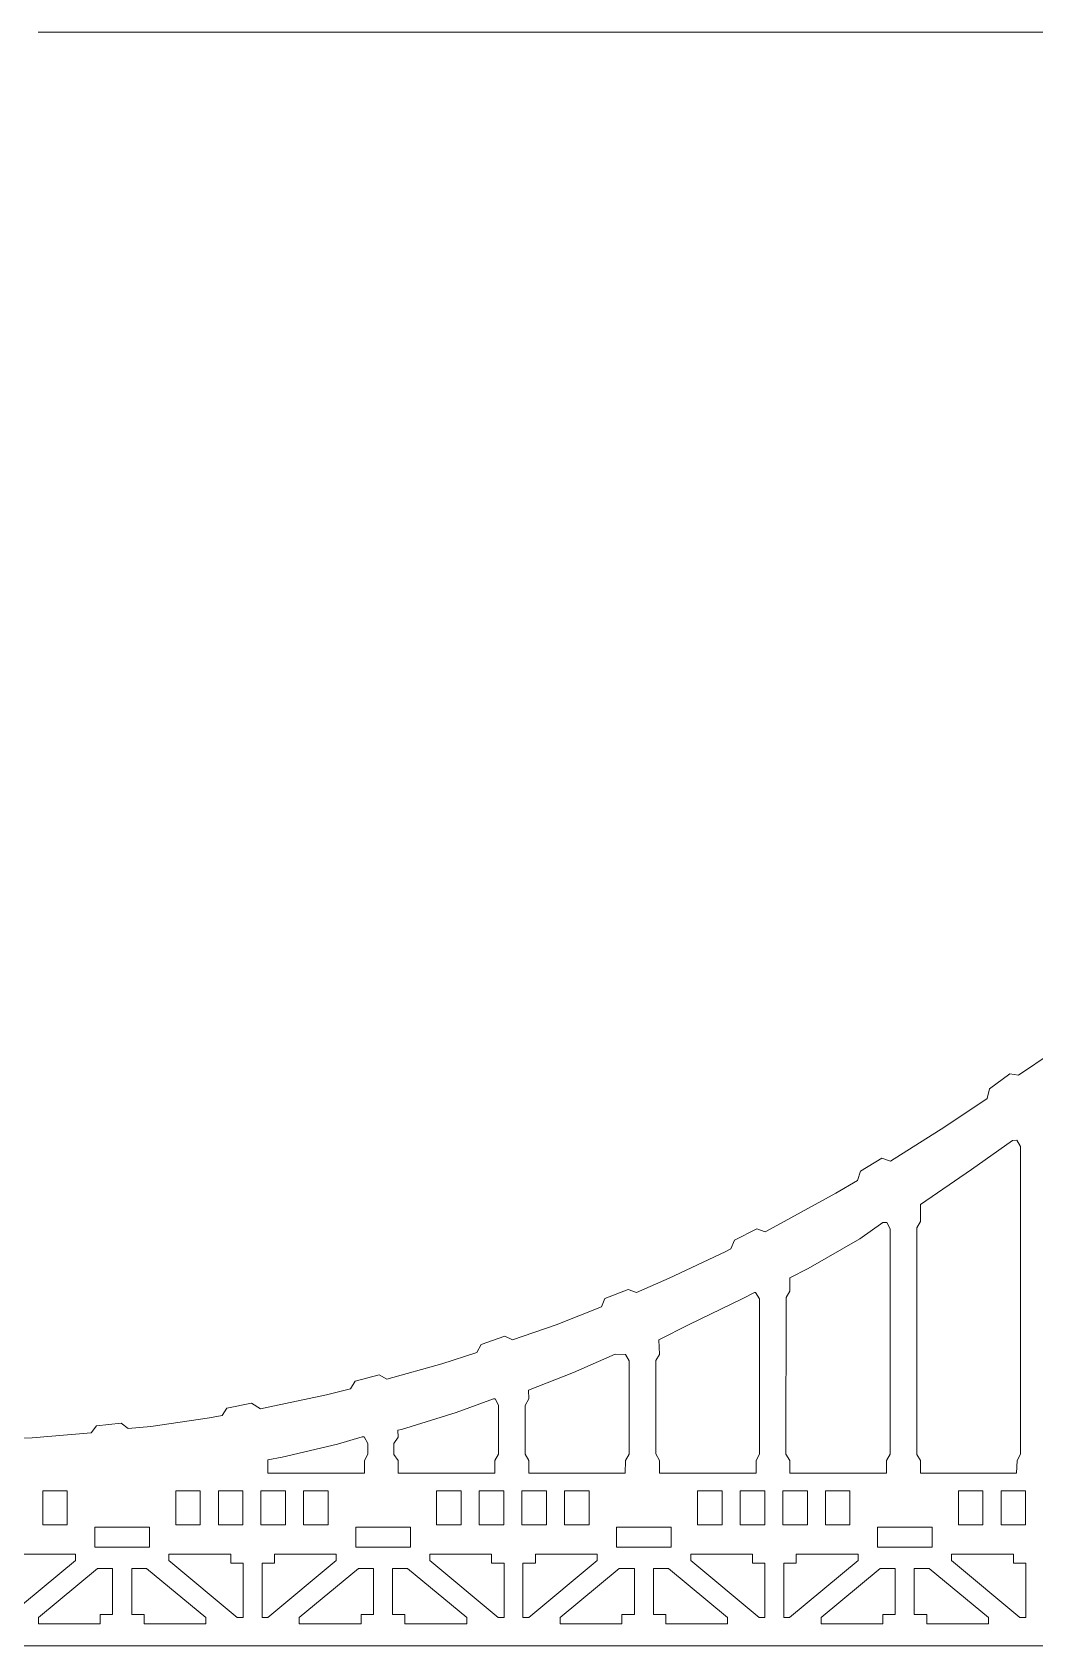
# Model space of a CAD drawing. Header units: millimetres. Extents: x -847 to 848, y -600 to 600.
# Drawn here: x 16.1 to 213.9, y 274.4 to 592.9 of the extents above; entities that cross this region are included whole.
import ezdxf

# ---------------------------------------------------------------- set-up
doc = ezdxf.new("R2010")
doc.units = ezdxf.units.MM
doc.header["$MEASUREMENT"] = 0

msp = doc.modelspace()

# ---------------------------------------------------------------- linework, layer by layer
at = {"color": 114, "lineweight": 5}
msp.add_open_spline([(17.2759, 592.9261), (17.2759, 592.9261), (342.5305, 592.9261), (342.5305, 592.9261)], degree=3, dxfattribs=at)
at = {"color": 250, "lineweight": 5}
for points, knots in [([(349.8754, 501.9332), (349.8754, 501.9332), (349.8891, 512.2777), (349.8891, 512.2777), (349.8891, 512.2777), (349.8891, 512.2777), (347.4364, 515.1651), (347.4364, 515.1651), (347.4364, 515.1651), (347.4364, 515.1651), (347.4364, 518.2518), (347.4364, 518.2518), (347.4364, 518.2518), (347.4364, 518.2518), (346.2095, 518.2518), (346.2095, 518.2518), (346.2095, 518.2518), (346.2095, 518.2518), (344.9632, 519.9693), (344.9632, 519.9693), (344.9632, 519.9693), (344.9632, 519.9693), (344.9769, 520.9331), (344.9769, 520.9331), (344.9769, 520.9331), (348.4003, 522.8288), (346.9758, 527.9686), (342.5305, 527.9686), (342.5305, 527.9686), (338.0842, 527.9686), (336.6597, 522.8288), (340.0831, 520.9331), (340.0831, 520.9331), (340.0831, 520.9331), (340.052, 519.9229), (340.052, 519.9229), (340.052, 519.9229), (340.052, 519.9229), (338.851, 518.2518), (338.851, 518.2518), (338.851, 518.2518), (338.851, 518.2518), (337.6247, 518.2518), (337.6247, 518.2518), (337.6247, 518.2518), (337.6247, 518.2518), (337.6247, 515.1651), (337.6247, 515.1651), (337.6247, 515.1651), (337.6247, 515.1651), (335.171, 512.2777), (335.171, 512.2777), (335.171, 512.2777), (335.171, 512.2777), (335.1393, 511.2795), (335.1393, 511.2795), (335.1393, 511.2795), (335.1393, 511.2795), (327.1026, 500.4091), (327.1026, 500.4091), (327.1026, 500.4091), (327.1026, 500.4091), (317.6471, 488.5463), (317.6471, 488.5463), (317.6471, 488.5463), (317.6471, 488.5463), (311.4896, 481.1451), (311.4896, 481.1451), (311.4896, 481.1451), (311.4896, 481.1451), (309.7611, 481.0007), (309.7611, 481.0007), (309.7611, 481.0007), (309.7611, 481.0007), (306.5859, 477.1831), (306.5859, 477.1831), (306.5859, 477.1831), (306.5859, 477.1831), (306.7276, 475.4197), (306.7276, 475.4197), (306.7276, 475.4197), (306.7276, 475.4197), (298.4047, 466.0012), (298.4047, 466.0012), (298.4047, 466.0012), (298.4047, 466.0012), (288.6215, 455.3194), (288.6215, 455.3194), (288.6215, 455.3194), (288.6215, 455.3194), (286.4212, 453.0301), (286.4212, 453.0301), (286.4212, 453.0301), (286.4212, 453.0301), (284.5672, 452.9452), (284.5672, 452.9452), (284.5672, 452.9452), (284.5672, 452.9452), (281.177, 449.3268), (281.177, 449.3268), (281.177, 449.3268), (281.177, 449.3268), (281.137, 447.5303), (281.137, 447.5303), (281.137, 447.5303), (281.137, 447.5303), (278.7333, 445.0307), (278.7333, 445.0307), (278.7333, 445.0307), (278.7333, 445.0307), (268.744, 435.1357), (268.744, 435.1357), (268.744, 435.1357), (268.744, 435.1357), (261.4561, 428.2937), (261.4561, 428.2937), (261.4561, 428.2937), (261.4561, 428.2937), (259.7239, 428.3769), (259.7239, 428.3769), (259.7239, 428.3769), (259.7239, 428.3769), (256.0928, 425.0099), (256.0928, 425.0099), (256.0928, 425.0099), (256.0928, 425.0099), (256.0111, 423.2418), (256.0111, 423.2418), (256.0111, 423.2418), (256.0111, 423.2418), (248.4687, 416.5231), (248.4687, 416.5231), (248.4687, 416.5231), (248.4687, 416.5231), (238.1869, 407.8065), (238.1869, 407.8065), (238.1869, 407.8065), (238.1869, 407.8065), (235.8576, 405.9093), (235.8576, 405.9093), (235.8576, 405.9093), (235.8576, 405.9093), (234.1374, 406.128), (234.1374, 406.128), (234.1374, 406.128), (234.1374, 406.128), (230.2645, 403.0556), (230.2645, 403.0556), (230.2645, 403.0556), (230.2645, 403.0556), (230.0495, 401.2986), (230.0495, 401.2986), (230.0495, 401.2986), (230.0495, 401.2986), (227.8129, 399.4825), (227.8129, 399.4825), (227.8129, 399.4825), (227.8129, 399.4825), (217.3488, 391.549), (217.3488, 391.549), (217.3488, 391.549), (217.3488, 391.549), (210.6648, 387.0332), (210.6648, 387.0332), (210.6648, 387.0332), (210.6648, 387.0332), (208.9526, 387.3178), (208.9526, 387.3178), (208.9526, 387.3178), (208.9526, 387.3178), (204.9711, 384.3924), (204.9711, 384.3924), (204.9711, 384.3924), (204.9711, 384.3924), (204.4878, 382.4577), (204.4878, 382.4577), (204.4878, 382.4577), (204.4878, 382.4577), (196.1601, 376.8605), (196.1601, 376.8605), (196.1601, 376.8605), (196.1601, 376.8605), (185.4383, 370.1017), (185.4383, 370.1017), (185.4383, 370.1017), (185.4383, 370.1017), (183.7551, 370.674), (183.7551, 370.674), (183.7551, 370.674), (183.7551, 370.674), (179.5285, 368.1312), (179.5285, 368.1312), (179.5285, 368.1312), (179.5285, 368.1312), (178.923, 366.2609), (178.923, 366.2609), (178.923, 366.2609), (178.923, 366.2609), (174.6363, 363.7344), (174.6363, 363.7344), (174.6363, 363.7344), (174.6363, 363.7344), (163.7559, 357.7577), (163.7559, 357.7577), (163.7559, 357.7577), (163.7559, 357.7577), (160.6908, 356.1303), (160.6908, 356.1303), (160.6908, 356.1303), (160.6908, 356.1303), (159.0508, 356.7048), (159.0508, 356.7048), (159.0508, 356.7048), (159.0508, 356.7048), (154.6435, 354.5045), (154.6435, 354.5045), (154.6435, 354.5045), (154.6435, 354.5045), (153.9415, 352.7538), (153.9415, 352.7538), (153.9415, 352.7538), (153.9415, 352.7538), (152.7979, 352.1715), (152.7979, 352.1715), (152.7979, 352.1715), (152.7979, 352.1715), (141.7657, 346.9753), (141.7657, 346.9753), (141.7657, 346.9753), (141.7657, 346.9753), (135.3131, 344.1816), (135.3131, 344.1816), (135.3131, 344.1816), (135.3131, 344.1816), (133.6762, 344.7772), (133.6762, 344.7772), (133.6762, 344.7772), (133.6762, 344.7772), (129.0992, 342.9738), (129.0992, 342.9738), (129.0992, 342.9738), (129.0992, 342.9738), (128.3967, 341.3548), (128.3967, 341.3548), (128.3967, 341.3548), (128.3967, 341.3548), (119.4857, 337.7512), (119.4857, 337.7512), (119.4857, 337.7512), (119.4857, 337.7512), (110.8755, 334.8063), (110.8755, 334.8063), (110.8755, 334.8063), (110.8755, 334.8063), (109.3093, 335.5652), (109.3093, 335.5652), (109.3093, 335.5652), (109.3093, 335.5652), (104.6869, 333.8867), (104.6869, 333.8867), (104.6869, 333.8867), (104.6869, 333.8867), (103.819, 332.2988), (103.819, 332.2988), (103.819, 332.2988), (103.819, 332.2988), (96.9311, 330.0833), (96.9311, 330.0833), (96.9311, 330.0833), (96.9311, 330.0833), (86.0559, 327.0304), (86.0559, 327.0304), (86.0559, 327.0304), (86.0559, 327.0304), (84.5608, 327.9263), (84.5608, 327.9263), (84.5608, 327.9263), (84.5608, 327.9263), (79.8119, 326.6662), (79.8119, 326.6662), (79.8119, 326.6662), (79.8119, 326.6662), (78.8644, 325.1574), (78.8644, 325.1574), (78.8644, 325.1574), (78.8644, 325.1574), (74.1193, 323.9701), (74.1193, 323.9701), (74.1193, 323.9701), (74.1193, 323.9701), (62.6212, 321.4963), (62.6212, 321.4963), (62.6212, 321.4963), (62.6212, 321.4963), (61.116, 321.2239), (61.116, 321.2239), (61.116, 321.2239), (61.116, 321.2239), (59.3232, 322.2995), (59.3232, 322.2995), (59.3232, 322.2995), (59.3232, 322.2995), (54.5064, 321.3446), (54.5064, 321.3446), (54.5064, 321.3446), (54.5064, 321.3446), (53.5367, 319.8779), (53.5367, 319.8779), (53.5367, 319.8779), (53.5367, 319.8779), (51.0651, 319.4094), (51.0651, 319.4094), (51.0651, 319.4094), (51.0651, 319.4094), (39.451, 317.7119), (39.451, 317.7119), (39.451, 317.7119), (39.451, 317.7119), (35, 317.2914), (35, 317.2914), (35, 317.2914), (35, 317.2914), (33.6435, 318.3955), (33.6435, 318.3955), (33.6435, 318.3955), (33.6435, 318.3955), (28.7687, 317.8332), (28.7687, 317.8332), (28.7687, 317.8332), (28.7687, 317.8332), (27.6868, 316.4492), (27.6868, 316.4492), (27.6868, 316.4492), (27.6868, 316.4492), (16.0606, 315.4806), (16.0606, 315.4806), (16.0606, 315.4806), (16.0606, 315.4806), (11.0515, 315.3178), (11.0515, 315.3178), (11.0515, 315.3178), (11.0515, 315.3178), (9.7719, 316.5125), (9.7719, 316.5125), (9.7719, 316.5125), (9.7719, 316.5125), (4.8713, 316.2885), (4.8713, 316.2885), (4.8713, 316.2885), (4.8713, 316.2885), (3.7008, 314.9821), (3.7008, 314.9821), (3.7008, 314.9821), (3.7008, 314.9821), (-7.5838, 314.7997), (-7.5838, 314.7997), (-7.5838, 314.7997), (-7.5838, 314.7997), (-14.3858, 314.8097), (-14.3858, 314.8097), (-14.3858, 314.8097), (-14.3858, 314.8097), (-15.6122, 316.0614), (-15.6122, 316.0614), (-15.6122, 316.0614), (-15.6122, 316.0614), (-18.0633, 316.0677), (-18.0633, 316.0677), (-18.0633, 316.0677), (-18.0633, 316.0677), (-18.0722, 297.5246), (-18.0722, 297.5246), (-18.0722, 297.5246), (-18.0722, 297.5246), (-7.3451, 297.4103), (-7.3451, 297.4103), (-7.3451, 297.4103), (-7.3451, 297.4103), (-7.3451, 293.7761), (-7.3451, 293.7761), (-7.3451, 293.7761), (-7.3451, 293.7761), (-18.0722, 293.6617), (-18.0722, 293.6617), (-18.0722, 293.6617), (-18.0722, 293.6617), (-18.0569, 274.4314), (-18.0569, 274.4314), (-18.0569, 274.4314), (-18.0569, 274.4314), (340.5759, 274.4314), (340.5759, 274.4314), (340.5759, 274.4314), (340.5759, 274.4314), (340.734, 282.8719), (340.734, 282.8719), (340.734, 282.8719), (340.734, 282.8719), (344.3735, 282.8719), (344.3735, 282.8719), (344.3735, 282.8719), (344.3735, 282.8719), (344.4204, 274.4314), (344.4204, 274.4314), (344.4204, 274.4314), (344.4204, 274.4314), (349.8806, 274.4314), (349.8806, 274.4314), (349.8806, 274.4314), (349.8806, 274.4314), (349.9107, 308.4778), (349.9107, 308.4778), (349.9107, 308.4778), (349.9107, 308.4778), (319.9817, 308.4778), (319.9817, 308.4778), (319.9817, 308.4778), (319.9817, 308.4778), (320.0028, 310.9806), (320.0028, 310.9806), (320.0028, 310.9806), (320.0028, 310.9806), (319.3003, 312.2322), (319.3003, 312.2322), (319.3003, 312.2322), (319.3003, 312.2322), (319.412, 467.0789), (319.412, 467.0789), (319.412, 467.0789), (319.412, 467.0789), (320.1156, 468.3305), (320.1156, 468.3305), (320.1156, 468.3305), (320.1156, 468.3305), (320.0819, 474.9238), (320.0819, 474.9238), (320.0819, 474.9238), (320.0819, 474.9238), (325.1901, 482.1406), (325.1901, 482.1406), (325.1901, 482.1406), (325.1901, 482.1406), (334.7815, 494.1762), (334.7815, 494.1762), (334.7815, 494.1762), (334.7815, 494.1762), (338.9211, 499.6075), (338.9211, 499.6075), (338.9211, 499.6075), (338.9211, 499.6075), (340.734, 499.6217), (340.734, 499.6217), (340.734, 499.6217), (340.734, 499.6217), (340.734, 506.9181), (340.734, 506.9181), (340.734, 506.9181), (340.734, 506.9181), (344.3271, 506.9181), (344.3271, 506.9181), (344.3271, 506.9181), (344.3271, 506.9181), (344.5511, 499.6217), (344.5511, 499.6217), (344.5511, 499.6217), (344.5511, 499.6217), (347.0448, 499.6186), (347.0448, 499.6186), (347.0448, 499.6186), (347.0448, 499.6186), (349.8754, 501.9332), (349.8754, 501.9332)], [0, 0, 0, 0, 0.00847458, 0.00847458, 0.00847458, 0.00847458, 0.01694915, 0.01694915, 0.01694915, 0.01694915, 0.02542373, 0.02542373, 0.02542373, 0.02542373, 0.03389831, 0.03389831, 0.03389831, 0.03389831, 0.04237288, 0.04237288, 0.04237288, 0.04237288, 0.05084746, 0.05084746, 0.05084746, 0.05084746, 0.05932203, 0.05932203, 0.05932203, 0.05932203, 0.06779661, 0.06779661, 0.06779661, 0.06779661, 0.07627119, 0.07627119, 0.07627119, 0.07627119, 0.08474576, 0.08474576, 0.08474576, 0.08474576, 0.09322034, 0.09322034, 0.09322034, 0.09322034, 0.10169492, 0.10169492, 0.10169492, 0.10169492, 0.11016949, 0.11016949, 0.11016949, 0.11016949, 0.11864407, 0.11864407, 0.11864407, 0.11864407, 0.12711864, 0.12711864, 0.12711864, 0.12711864, 0.13559322, 0.13559322, 0.13559322, 0.13559322, 0.1440678, 0.1440678, 0.1440678, 0.1440678, 0.15254237, 0.15254237, 0.15254237, 0.15254237, 0.16101695, 0.16101695, 0.16101695, 0.16101695, 0.16949153, 0.16949153, 0.16949153, 0.16949153, 0.1779661, 0.1779661, 0.1779661, 0.1779661, 0.18644068, 0.18644068, 0.18644068, 0.18644068, 0.19491525, 0.19491525, 0.19491525, 0.19491525, 0.20338983, 0.20338983, 0.20338983, 0.20338983, 0.21186441, 0.21186441, 0.21186441, 0.21186441, 0.22033898, 0.22033898, 0.22033898, 0.22033898, 0.22881356, 0.22881356, 0.22881356, 0.22881356, 0.23728814, 0.23728814, 0.23728814, 0.23728814, 0.24576271, 0.24576271, 0.24576271, 0.24576271, 0.25423729, 0.25423729, 0.25423729, 0.25423729, 0.26271186, 0.26271186, 0.26271186, 0.26271186, 0.27118644, 0.27118644, 0.27118644, 0.27118644, 0.27966102, 0.27966102, 0.27966102, 0.27966102, 0.28813559, 0.28813559, 0.28813559, 0.28813559, 0.29661017, 0.29661017, 0.29661017, 0.29661017, 0.30508475, 0.30508475, 0.30508475, 0.30508475, 0.31355932, 0.31355932, 0.31355932, 0.31355932, 0.3220339, 0.3220339, 0.3220339, 0.3220339, 0.33050847, 0.33050847, 0.33050847, 0.33050847, 0.33898305, 0.33898305, 0.33898305, 0.33898305, 0.34745763, 0.34745763, 0.34745763, 0.34745763, 0.3559322, 0.3559322, 0.3559322, 0.3559322, 0.36440678, 0.36440678, 0.36440678, 0.36440678, 0.37288136, 0.37288136, 0.37288136, 0.37288136, 0.38135593, 0.38135593, 0.38135593, 0.38135593, 0.38983051, 0.38983051, 0.38983051, 0.38983051, 0.39830508, 0.39830508, 0.39830508, 0.39830508, 0.40677966, 0.40677966, 0.40677966, 0.40677966, 0.41525424, 0.41525424, 0.41525424, 0.41525424, 0.42372881, 0.42372881, 0.42372881, 0.42372881, 0.43220339, 0.43220339, 0.43220339, 0.43220339, 0.44067797, 0.44067797, 0.44067797, 0.44067797, 0.44915254, 0.44915254, 0.44915254, 0.44915254, 0.45762712, 0.45762712, 0.45762712, 0.45762712, 0.46610169, 0.46610169, 0.46610169, 0.46610169, 0.47457627, 0.47457627, 0.47457627, 0.47457627, 0.48305085, 0.48305085, 0.48305085, 0.48305085, 0.49152542, 0.49152542, 0.49152542, 0.49152542, 0.5, 0.5, 0.5, 0.5, 0.50847458, 0.50847458, 0.50847458, 0.50847458, 0.51694915, 0.51694915, 0.51694915, 0.51694915, 0.52542373, 0.52542373, 0.52542373, 0.52542373, 0.53389831, 0.53389831, 0.53389831, 0.53389831, 0.54237288, 0.54237288, 0.54237288, 0.54237288, 0.55084746, 0.55084746, 0.55084746, 0.55084746, 0.55932203, 0.55932203, 0.55932203, 0.55932203, 0.56779661, 0.56779661, 0.56779661, 0.56779661, 0.57627119, 0.57627119, 0.57627119, 0.57627119, 0.58474576, 0.58474576, 0.58474576, 0.58474576, 0.59322034, 0.59322034, 0.59322034, 0.59322034, 0.60169492, 0.60169492, 0.60169492, 0.60169492, 0.61016949, 0.61016949, 0.61016949, 0.61016949, 0.61864407, 0.61864407, 0.61864407, 0.61864407, 0.62711864, 0.62711864, 0.62711864, 0.62711864, 0.63559322, 0.63559322, 0.63559322, 0.63559322, 0.6440678, 0.6440678, 0.6440678, 0.6440678, 0.65254237, 0.65254237, 0.65254237, 0.65254237, 0.66101695, 0.66101695, 0.66101695, 0.66101695, 0.66949153, 0.66949153, 0.66949153, 0.66949153, 0.6779661, 0.6779661, 0.6779661, 0.6779661, 0.68644068, 0.68644068, 0.68644068, 0.68644068, 0.69491525, 0.69491525, 0.69491525, 0.69491525, 0.70338983, 0.70338983, 0.70338983, 0.70338983, 0.71186441, 0.71186441, 0.71186441, 0.71186441, 0.72033898, 0.72033898, 0.72033898, 0.72033898, 0.72881356, 0.72881356, 0.72881356, 0.72881356, 0.73728814, 0.73728814, 0.73728814, 0.73728814, 0.74576271, 0.74576271, 0.74576271, 0.74576271, 0.75423729, 0.75423729, 0.75423729, 0.75423729, 0.76271186, 0.76271186, 0.76271186, 0.76271186, 0.77118644, 0.77118644, 0.77118644, 0.77118644, 0.77966102, 0.77966102, 0.77966102, 0.77966102, 0.78813559, 0.78813559, 0.78813559, 0.78813559, 0.79661017, 0.79661017, 0.79661017, 0.79661017, 0.80508475, 0.80508475, 0.80508475, 0.80508475, 0.81355932, 0.81355932, 0.81355932, 0.81355932, 0.8220339, 0.8220339, 0.8220339, 0.8220339, 0.83050847, 0.83050847, 0.83050847, 0.83050847, 0.83898305, 0.83898305, 0.83898305, 0.83898305, 0.84745763, 0.84745763, 0.84745763, 0.84745763, 0.8559322, 0.8559322, 0.8559322, 0.8559322, 0.86440678, 0.86440678, 0.86440678, 0.86440678, 0.87288136, 0.87288136, 0.87288136, 0.87288136, 0.88135593, 0.88135593, 0.88135593, 0.88135593, 0.88983051, 0.88983051, 0.88983051, 0.88983051, 0.89830508, 0.89830508, 0.89830508, 0.89830508, 0.90677966, 0.90677966, 0.90677966, 0.90677966, 0.91525424, 0.91525424, 0.91525424, 0.91525424, 0.92372881, 0.92372881, 0.92372881, 0.92372881, 0.93220339, 0.93220339, 0.93220339, 0.93220339, 0.94067797, 0.94067797, 0.94067797, 0.94067797, 0.94915254, 0.94915254, 0.94915254, 0.94915254, 0.95762712, 0.95762712, 0.95762712, 0.95762712, 0.96610169, 0.96610169, 0.96610169, 0.96610169, 0.97457627, 0.97457627, 0.97457627, 0.97457627, 0.98305085, 0.98305085, 0.98305085, 0.98305085, 0.99152542, 0.99152542, 0.99152542, 0.99152542, 1, 1, 1, 1]), ([(191.336, 358.1851), (191.336, 358.1851), (191.3597, 361.5042), (191.3597, 361.5042), (191.3597, 361.5042), (191.3597, 361.5042), (201.437, 368.4168), (201.437, 368.4168), (201.437, 368.4168), (201.437, 368.4168), (209.4854, 374.1959), (209.4854, 374.1959), (209.4854, 374.1959), (209.4854, 374.1959), (210.3533, 374.2086), (210.3533, 374.2086), (210.3533, 374.2086), (210.3533, 374.2086), (211.1133, 372.9759), (211.1133, 372.9759), (211.1133, 372.9759), (211.1133, 372.9759), (211.1133, 312.2322), (211.1133, 312.2322), (211.1133, 312.2322), (211.1133, 312.2322), (210.4097, 310.9806), (210.4097, 310.9806), (210.4097, 310.9806), (210.4097, 310.9806), (210.3222, 308.4778), (210.3222, 308.4778), (210.3222, 308.4778), (210.3222, 308.4778), (191.336, 308.4778), (191.336, 308.4778), (191.336, 308.4778), (191.336, 308.4778), (191.336, 310.9806), (191.336, 310.9806), (191.336, 310.9806), (191.336, 310.9806), (190.6345, 312.1853), (190.6345, 312.1853), (190.6345, 312.1853), (190.6345, 312.1853), (190.6598, 356.9219), (190.6598, 356.9219), (190.6598, 356.9219), (190.6598, 356.9219), (191.336, 358.1851), (191.336, 358.1851)], [0, 0, 0, 0, 0.07692308, 0.07692308, 0.07692308, 0.07692308, 0.15384615, 0.15384615, 0.15384615, 0.15384615, 0.23076923, 0.23076923, 0.23076923, 0.23076923, 0.30769231, 0.30769231, 0.30769231, 0.30769231, 0.38461538, 0.38461538, 0.38461538, 0.38461538, 0.46153846, 0.46153846, 0.46153846, 0.46153846, 0.53846154, 0.53846154, 0.53846154, 0.53846154, 0.61538462, 0.61538462, 0.61538462, 0.61538462, 0.69230769, 0.69230769, 0.69230769, 0.69230769, 0.76923077, 0.76923077, 0.76923077, 0.76923077, 0.84615385, 0.84615385, 0.84615385, 0.84615385, 0.92307692, 0.92307692, 0.92307692, 0.92307692, 1, 1, 1, 1]), ([(165.5804, 344.4172), (165.5804, 344.4172), (165.564, 347.0343), (165.564, 347.0343), (165.564, 347.0343), (165.564, 347.0343), (169.1624, 348.8677), (169.1624, 348.8677), (169.1624, 348.8677), (169.1624, 348.8677), (179.4157, 354.7596), (179.4157, 354.7596), (179.4157, 354.7596), (179.4157, 354.7596), (183.9406, 357.9495), (183.9406, 357.9495), (183.9406, 357.9495), (183.9406, 357.9495), (184.7374, 357.9522), (184.7374, 357.9522), (184.7374, 357.9522), (184.7374, 357.9522), (185.3571, 356.7048), (185.3571, 356.7048), (185.3571, 356.7048), (185.3571, 356.7048), (185.3571, 312.2322), (185.3571, 312.2322), (185.3571, 312.2322), (185.3571, 312.2322), (184.6546, 310.9806), (184.6546, 310.9806), (184.6546, 310.9806), (184.6546, 310.9806), (184.6531, 308.4778), (184.6531, 308.4778), (184.6531, 308.4778), (184.6531, 308.4778), (165.5804, 308.4778), (165.5804, 308.4778), (165.5804, 308.4778), (165.5804, 308.4778), (165.5804, 310.9806), (165.5804, 310.9806), (165.5804, 310.9806), (165.5804, 310.9806), (164.7825, 312.2459), (164.7825, 312.2459), (164.7825, 312.2459), (164.7825, 312.2459), (164.8557, 343.1877), (164.8557, 343.1877), (164.8557, 343.1877), (164.8557, 343.1877), (165.5804, 344.4172), (165.5804, 344.4172)], [0, 0, 0, 0, 0.07142857, 0.07142857, 0.07142857, 0.07142857, 0.14285714, 0.14285714, 0.14285714, 0.14285714, 0.21428571, 0.21428571, 0.21428571, 0.21428571, 0.28571429, 0.28571429, 0.28571429, 0.28571429, 0.35714286, 0.35714286, 0.35714286, 0.35714286, 0.42857143, 0.42857143, 0.42857143, 0.42857143, 0.5, 0.5, 0.5, 0.5, 0.57142857, 0.57142857, 0.57142857, 0.57142857, 0.64285714, 0.64285714, 0.64285714, 0.64285714, 0.71428571, 0.71428571, 0.71428571, 0.71428571, 0.78571429, 0.78571429, 0.78571429, 0.78571429, 0.85714286, 0.85714286, 0.85714286, 0.85714286, 0.92857143, 0.92857143, 0.92857143, 0.92857143, 1, 1, 1, 1]), ([(139.8247, 331.9004), (139.8247, 331.9004), (139.7536, 334.8437), (139.7536, 334.8437), (139.7536, 334.8437), (139.7536, 334.8437), (145.7382, 337.8181), (145.7382, 337.8181), (145.7382, 337.8181), (145.7382, 337.8181), (156.1592, 342.9153), (156.1592, 342.9153), (156.1592, 342.9153), (156.1592, 342.9153), (158.5923, 344.1563), (158.5923, 344.1563), (158.5923, 344.1563), (158.5923, 344.1563), (158.8258, 344.1611), (158.8258, 344.1611), (158.8258, 344.1611), (158.8258, 344.1611), (159.6015, 342.9363), (159.6015, 342.9363), (159.6015, 342.9363), (159.6015, 342.9363), (159.6015, 312.2322), (159.6015, 312.2322), (159.6015, 312.2322), (159.6015, 312.2322), (158.898, 310.9806), (158.898, 310.9806), (158.898, 310.9806), (158.898, 310.9806), (158.9238, 308.4778), (158.9238, 308.4778), (158.9238, 308.4778), (158.9238, 308.4778), (139.8247, 308.4778), (139.8247, 308.4778), (139.8247, 308.4778), (139.8247, 308.4778), (139.8247, 310.9806), (139.8247, 310.9806), (139.8247, 310.9806), (139.8247, 310.9806), (139.1539, 312.3075), (139.1539, 312.3075), (139.1539, 312.3075), (139.1539, 312.3075), (139.1159, 330.7183), (139.1159, 330.7183), (139.1159, 330.7183), (139.1159, 330.7183), (139.8247, 331.9004), (139.8247, 331.9004)], [0, 0, 0, 0, 0.07142857, 0.07142857, 0.07142857, 0.07142857, 0.14285714, 0.14285714, 0.14285714, 0.14285714, 0.21428571, 0.21428571, 0.21428571, 0.21428571, 0.28571429, 0.28571429, 0.28571429, 0.28571429, 0.35714286, 0.35714286, 0.35714286, 0.35714286, 0.42857143, 0.42857143, 0.42857143, 0.42857143, 0.5, 0.5, 0.5, 0.5, 0.57142857, 0.57142857, 0.57142857, 0.57142857, 0.64285714, 0.64285714, 0.64285714, 0.64285714, 0.71428571, 0.71428571, 0.71428571, 0.71428571, 0.78571429, 0.78571429, 0.78571429, 0.78571429, 0.85714286, 0.85714286, 0.85714286, 0.85714286, 0.92857143, 0.92857143, 0.92857143, 0.92857143, 1, 1, 1, 1]), ([(114.0681, 323.1395), (114.0681, 323.1395), (114.0338, 324.867), (114.0338, 324.867), (114.0338, 324.867), (114.0338, 324.867), (122.8838, 328.3563), (122.8838, 328.3563), (122.8838, 328.3563), (122.8838, 328.3563), (131.0955, 331.9531), (131.0955, 331.9531), (131.0955, 331.9531), (131.0955, 331.9531), (133.1424, 331.9004), (133.1424, 331.9004), (133.1424, 331.9004), (133.1424, 331.9004), (133.8459, 330.6488), (133.8459, 330.6488), (133.8459, 330.6488), (133.8459, 330.6488), (133.8459, 312.2322), (133.8459, 312.2322), (133.8459, 312.2322), (133.8459, 312.2322), (133.1424, 310.9806), (133.1424, 310.9806), (133.1424, 310.9806), (133.1424, 310.9806), (133.0744, 308.4778), (133.0744, 308.4778), (133.0744, 308.4778), (133.0744, 308.4778), (114.0681, 308.4778), (114.0681, 308.4778), (114.0681, 308.4778), (114.0681, 308.4778), (114.0681, 310.9806), (114.0681, 310.9806), (114.0681, 310.9806), (114.0681, 310.9806), (113.3182, 312.2459), (113.3182, 312.2459), (113.3182, 312.2459), (113.3182, 312.2459), (113.3429, 321.8642), (113.3429, 321.8642), (113.3429, 321.8642), (113.3429, 321.8642), (114.0681, 323.1395), (114.0681, 323.1395)], [0, 0, 0, 0, 0.07692308, 0.07692308, 0.07692308, 0.07692308, 0.15384615, 0.15384615, 0.15384615, 0.15384615, 0.23076923, 0.23076923, 0.23076923, 0.23076923, 0.30769231, 0.30769231, 0.30769231, 0.30769231, 0.38461538, 0.38461538, 0.38461538, 0.38461538, 0.46153846, 0.46153846, 0.46153846, 0.46153846, 0.53846154, 0.53846154, 0.53846154, 0.53846154, 0.61538462, 0.61538462, 0.61538462, 0.61538462, 0.69230769, 0.69230769, 0.69230769, 0.69230769, 0.76923077, 0.76923077, 0.76923077, 0.76923077, 0.84615385, 0.84615385, 0.84615385, 0.84615385, 0.92307692, 0.92307692, 0.92307692, 0.92307692, 1, 1, 1, 1]), ([(88.3125, 315.6282), (88.3125, 315.6282), (88.245, 316.9726), (88.245, 316.9726), (88.245, 316.9726), (88.245, 316.9726), (88.937, 317.1459), (88.937, 317.1459), (88.937, 317.1459), (88.937, 317.1459), (99.7305, 320.485), (99.7305, 320.485), (99.7305, 320.485), (99.7305, 320.485), (107.1138, 323.1469), (107.1138, 323.1469), (107.1138, 323.1469), (107.1138, 323.1469), (107.4142, 323.1448), (107.4142, 323.1448), (107.4142, 323.1448), (107.4142, 323.1448), (108.0903, 321.8874), (108.0903, 321.8874), (108.0903, 321.8874), (108.0903, 321.8874), (108.0903, 312.2322), (108.0903, 312.2322), (108.0903, 312.2322), (108.0903, 312.2322), (107.3868, 310.9806), (107.3868, 310.9806), (107.3868, 310.9806), (107.3868, 310.9806), (107.3441, 308.4778), (107.3441, 308.4778), (107.3441, 308.4778), (107.3441, 308.4778), (88.3125, 308.4778), (88.3125, 308.4778), (88.3125, 308.4778), (88.3125, 308.4778), (88.3125, 310.9806), (88.3125, 310.9806), (88.3125, 310.9806), (88.3125, 310.9806), (87.4134, 312.1858), (87.4134, 312.1858), (87.4134, 312.1858), (87.4134, 312.1858), (87.4456, 314.3513), (87.4456, 314.3513), (87.4456, 314.3513), (87.4456, 314.3513), (88.3125, 315.6282), (88.3125, 315.6282)], [0, 0, 0, 0, 0.07142857, 0.07142857, 0.07142857, 0.07142857, 0.14285714, 0.14285714, 0.14285714, 0.14285714, 0.21428571, 0.21428571, 0.21428571, 0.21428571, 0.28571429, 0.28571429, 0.28571429, 0.28571429, 0.35714286, 0.35714286, 0.35714286, 0.35714286, 0.42857143, 0.42857143, 0.42857143, 0.42857143, 0.5, 0.5, 0.5, 0.5, 0.57142857, 0.57142857, 0.57142857, 0.57142857, 0.64285714, 0.64285714, 0.64285714, 0.64285714, 0.71428571, 0.71428571, 0.71428571, 0.71428571, 0.78571429, 0.78571429, 0.78571429, 0.78571429, 0.85714286, 0.85714286, 0.85714286, 0.85714286, 0.92857143, 0.92857143, 0.92857143, 0.92857143, 1, 1, 1, 1]), ([(62.5569, 310.6222), (62.5569, 310.6222), (62.5374, 311.1513), (62.5374, 311.1513), (62.5374, 311.1513), (62.5374, 311.1513), (65.3763, 311.6641), (65.3763, 311.6641), (65.3763, 311.6641), (65.3763, 311.6641), (76.3005, 314.2058), (76.3005, 314.2058), (76.3005, 314.2058), (76.3005, 314.2058), (81.1764, 315.6482), (81.1764, 315.6482), (81.1764, 315.6482), (81.1764, 315.6482), (81.6001, 315.644), (81.6001, 315.644), (81.6001, 315.644), (81.6001, 315.644), (82.3336, 314.3776), (82.3336, 314.3776), (82.3336, 314.3776), (82.3336, 314.3776), (82.3336, 312.2322), (82.3336, 312.2322), (82.3336, 312.2322), (82.3336, 312.2322), (81.6312, 310.9806), (81.6312, 310.9806), (81.6312, 310.9806), (81.6312, 310.9806), (81.6148, 308.4778), (81.6148, 308.4778), (81.6148, 308.4778), (81.6148, 308.4778), (62.5569, 308.4778), (62.5569, 308.4778), (62.5569, 308.4778), (62.5569, 308.4778), (62.5569, 309.7289), (62.5569, 309.7289), (62.5569, 309.7289), (62.5569, 309.7289), (62.5569, 310.6222), (62.5569, 310.6222)], [0, 0, 0, 0, 0.08333333, 0.08333333, 0.08333333, 0.08333333, 0.16666667, 0.16666667, 0.16666667, 0.16666667, 0.25, 0.25, 0.25, 0.25, 0.33333333, 0.33333333, 0.33333333, 0.33333333, 0.41666667, 0.41666667, 0.41666667, 0.41666667, 0.5, 0.5, 0.5, 0.5, 0.58333333, 0.58333333, 0.58333333, 0.58333333, 0.66666667, 0.66666667, 0.66666667, 0.66666667, 0.75, 0.75, 0.75, 0.75, 0.83333333, 0.83333333, 0.83333333, 0.83333333, 0.91666667, 0.91666667, 0.91666667, 0.91666667, 1, 1, 1, 1]), ([(22.998, 305.027), (22.998, 305.027), (18.1449, 305.027), (18.1449, 305.027), (18.1449, 305.027), (18.1449, 305.027), (18.1449, 298.3062), (18.1449, 298.3062), (18.1449, 298.3062), (18.1449, 298.3062), (22.998, 298.3062), (22.998, 298.3062), (22.998, 298.3062), (22.998, 298.3062), (22.998, 305.027), (22.998, 305.027)], [0, 0, 0, 0, 0.25, 0.25, 0.25, 0.25, 0.5, 0.5, 0.5, 0.5, 0.75, 0.75, 0.75, 0.75, 1, 1, 1, 1]), ([(49.2438, 305.027), (49.2438, 305.027), (44.3911, 305.027), (44.3911, 305.027), (44.3911, 305.027), (44.3911, 305.027), (44.3911, 298.3062), (44.3911, 298.3062), (44.3911, 298.3062), (44.3911, 298.3062), (49.2438, 298.3062), (49.2438, 298.3062), (49.2438, 298.3062), (49.2438, 298.3062), (49.2438, 305.027), (49.2438, 305.027)], [0, 0, 0, 0, 0.25, 0.25, 0.25, 0.25, 0.5, 0.5, 0.5, 0.5, 0.75, 0.75, 0.75, 0.75, 1, 1, 1, 1]), ([(57.6558, 305.027), (57.6558, 305.027), (52.8026, 305.027), (52.8026, 305.027), (52.8026, 305.027), (52.8026, 305.027), (52.8026, 298.3062), (52.8026, 298.3062), (52.8026, 298.3062), (52.8026, 298.3062), (57.6558, 298.3062), (57.6558, 298.3062), (57.6558, 298.3062), (57.6558, 298.3062), (57.6558, 305.027), (57.6558, 305.027)], [0, 0, 0, 0, 0.25, 0.25, 0.25, 0.25, 0.5, 0.5, 0.5, 0.5, 0.75, 0.75, 0.75, 0.75, 1, 1, 1, 1]), ([(66.0678, 305.027), (66.0678, 305.027), (61.2151, 305.027), (61.2151, 305.027), (61.2151, 305.027), (61.2151, 305.027), (61.2151, 298.3062), (61.2151, 298.3062), (61.2151, 298.3062), (61.2151, 298.3062), (66.0678, 298.3062), (66.0678, 298.3062), (66.0678, 298.3062), (66.0678, 298.3062), (66.0678, 305.027), (66.0678, 305.027)], [0, 0, 0, 0, 0.25, 0.25, 0.25, 0.25, 0.5, 0.5, 0.5, 0.5, 0.75, 0.75, 0.75, 0.75, 1, 1, 1, 1]), ([(74.4797, 305.027), (74.4797, 305.027), (69.6266, 305.027), (69.6266, 305.027), (69.6266, 305.027), (69.6266, 305.027), (69.6266, 298.3062), (69.6266, 298.3062), (69.6266, 298.3062), (69.6266, 298.3062), (74.4797, 298.3062), (74.4797, 298.3062), (74.4797, 298.3062), (74.4797, 298.3062), (74.4797, 305.027), (74.4797, 305.027)], [0, 0, 0, 0, 0.25, 0.25, 0.25, 0.25, 0.5, 0.5, 0.5, 0.5, 0.75, 0.75, 0.75, 0.75, 1, 1, 1, 1]), ([(100.7255, 305.027), (100.7255, 305.027), (95.8723, 305.027), (95.8723, 305.027), (95.8723, 305.027), (95.8723, 305.027), (95.8723, 298.3062), (95.8723, 298.3062), (95.8723, 298.3062), (95.8723, 298.3062), (100.7255, 298.3062), (100.7255, 298.3062), (100.7255, 298.3062), (100.7255, 298.3062), (100.7255, 305.027), (100.7255, 305.027)], [0, 0, 0, 0, 0.25, 0.25, 0.25, 0.25, 0.5, 0.5, 0.5, 0.5, 0.75, 0.75, 0.75, 0.75, 1, 1, 1, 1]), ([(109.1369, 305.027), (109.1369, 305.027), (104.2838, 305.027), (104.2838, 305.027), (104.2838, 305.027), (104.2838, 305.027), (104.2838, 298.3062), (104.2838, 298.3062), (104.2838, 298.3062), (104.2838, 298.3062), (109.1369, 298.3062), (109.1369, 298.3062), (109.1369, 298.3062), (109.1369, 298.3062), (109.1369, 305.027), (109.1369, 305.027)], [0, 0, 0, 0, 0.25, 0.25, 0.25, 0.25, 0.5, 0.5, 0.5, 0.5, 0.75, 0.75, 0.75, 0.75, 1, 1, 1, 1]), ([(117.5495, 305.027), (117.5495, 305.027), (112.6952, 305.027), (112.6952, 305.027), (112.6952, 305.027), (112.6952, 305.027), (112.6952, 298.3062), (112.6952, 298.3062), (112.6952, 298.3062), (112.6952, 298.3062), (117.5495, 298.3062), (117.5495, 298.3062), (117.5495, 298.3062), (117.5495, 298.3062), (117.5495, 305.027), (117.5495, 305.027)], [0, 0, 0, 0, 0.25, 0.25, 0.25, 0.25, 0.5, 0.5, 0.5, 0.5, 0.75, 0.75, 0.75, 0.75, 1, 1, 1, 1]), ([(125.9609, 305.027), (125.9609, 305.027), (121.1078, 305.027), (121.1078, 305.027), (121.1078, 305.027), (121.1078, 305.027), (121.1078, 298.3062), (121.1078, 298.3062), (121.1078, 298.3062), (121.1078, 298.3062), (125.9609, 298.3062), (125.9609, 298.3062), (125.9609, 298.3062), (125.9609, 298.3062), (125.9609, 305.027), (125.9609, 305.027)], [0, 0, 0, 0, 0.25, 0.25, 0.25, 0.25, 0.5, 0.5, 0.5, 0.5, 0.75, 0.75, 0.75, 0.75, 1, 1, 1, 1]), ([(152.2066, 305.027), (152.2066, 305.027), (147.353, 305.027), (147.353, 305.027), (147.353, 305.027), (147.353, 305.027), (147.353, 298.3062), (147.353, 298.3062), (147.353, 298.3062), (147.353, 298.3062), (152.2066, 298.3062), (152.2066, 298.3062), (152.2066, 298.3062), (152.2066, 298.3062), (152.2066, 305.027), (152.2066, 305.027)], [0, 0, 0, 0, 0.25, 0.25, 0.25, 0.25, 0.5, 0.5, 0.5, 0.5, 0.75, 0.75, 0.75, 0.75, 1, 1, 1, 1]), ([(160.6186, 305.027), (160.6186, 305.027), (155.7655, 305.027), (155.7655, 305.027), (155.7655, 305.027), (155.7655, 305.027), (155.7655, 298.3062), (155.7655, 298.3062), (155.7655, 298.3062), (155.7655, 298.3062), (160.6186, 298.3062), (160.6186, 298.3062), (160.6186, 298.3062), (160.6186, 298.3062), (160.6186, 305.027), (160.6186, 305.027)], [0, 0, 0, 0, 0.25, 0.25, 0.25, 0.25, 0.5, 0.5, 0.5, 0.5, 0.75, 0.75, 0.75, 0.75, 1, 1, 1, 1]), ([(169.0306, 305.027), (169.0306, 305.027), (164.177, 305.027), (164.177, 305.027), (164.177, 305.027), (164.177, 305.027), (164.177, 298.3062), (164.177, 298.3062), (164.177, 298.3062), (164.177, 298.3062), (169.0306, 298.3062), (169.0306, 298.3062), (169.0306, 298.3062), (169.0306, 298.3062), (169.0306, 305.027), (169.0306, 305.027)], [0, 0, 0, 0, 0.25, 0.25, 0.25, 0.25, 0.5, 0.5, 0.5, 0.5, 0.75, 0.75, 0.75, 0.75, 1, 1, 1, 1]), ([(177.4432, 305.027), (177.4432, 305.027), (172.5895, 305.027), (172.5895, 305.027), (172.5895, 305.027), (172.5895, 305.027), (172.5895, 298.3062), (172.5895, 298.3062), (172.5895, 298.3062), (172.5895, 298.3062), (177.4432, 298.3062), (177.4432, 298.3062), (177.4432, 298.3062), (177.4432, 298.3062), (177.4432, 305.027), (177.4432, 305.027)], [0, 0, 0, 0, 0.25, 0.25, 0.25, 0.25, 0.5, 0.5, 0.5, 0.5, 0.75, 0.75, 0.75, 0.75, 1, 1, 1, 1]), ([(203.6883, 305.027), (203.6883, 305.027), (198.8352, 305.027), (198.8352, 305.027), (198.8352, 305.027), (198.8352, 305.027), (198.8352, 298.3062), (198.8352, 298.3062), (198.8352, 298.3062), (198.8352, 298.3062), (203.6883, 298.3062), (203.6883, 298.3062), (203.6883, 298.3062), (203.6883, 298.3062), (203.6883, 305.027), (203.6883, 305.027)], [0, 0, 0, 0, 0.25, 0.25, 0.25, 0.25, 0.5, 0.5, 0.5, 0.5, 0.75, 0.75, 0.75, 0.75, 1, 1, 1, 1]), ([(212.0998, 305.027), (212.0998, 305.027), (207.2467, 305.027), (207.2467, 305.027), (207.2467, 305.027), (207.2467, 305.027), (207.2467, 298.3062), (207.2467, 298.3062), (207.2467, 298.3062), (207.2467, 298.3062), (212.0998, 298.3062), (212.0998, 298.3062), (212.0998, 298.3062), (212.0998, 298.3062), (212.0998, 305.027), (212.0998, 305.027)], [0, 0, 0, 0, 0.25, 0.25, 0.25, 0.25, 0.5, 0.5, 0.5, 0.5, 0.75, 0.75, 0.75, 0.75, 1, 1, 1, 1]), ([(39.2276, 293.8904), (39.2276, 293.8904), (39.2276, 297.8393), (39.2276, 297.8393), (39.2276, 297.8393), (39.2276, 297.8393), (28.4346, 297.8393), (28.4346, 297.8393), (28.4346, 297.8393), (28.4346, 297.8393), (28.4346, 293.8904), (28.4346, 293.8904), (28.4346, 293.8904), (28.4346, 293.8904), (39.2276, 293.8904), (39.2276, 293.8904)], [0, 0, 0, 0, 0.25, 0.25, 0.25, 0.25, 0.5, 0.5, 0.5, 0.5, 0.75, 0.75, 0.75, 0.75, 1, 1, 1, 1]), ([(90.7072, 293.8904), (90.7072, 293.8904), (90.7072, 297.8393), (90.7072, 297.8393), (90.7072, 297.8393), (90.7072, 297.8393), (79.9137, 297.8393), (79.9137, 297.8393), (79.9137, 297.8393), (79.9137, 297.8393), (79.9137, 293.8904), (79.9137, 293.8904), (79.9137, 293.8904), (79.9137, 293.8904), (90.7072, 293.8904), (90.7072, 293.8904)], [0, 0, 0, 0, 0.25, 0.25, 0.25, 0.25, 0.5, 0.5, 0.5, 0.5, 0.75, 0.75, 0.75, 0.75, 1, 1, 1, 1]), ([(142.1857, 293.8904), (142.1857, 293.8904), (142.1857, 297.8393), (142.1857, 297.8393), (142.1857, 297.8393), (142.1857, 297.8393), (131.3933, 297.8393), (131.3933, 297.8393), (131.3933, 297.8393), (131.3933, 297.8393), (131.3933, 293.8904), (131.3933, 293.8904), (131.3933, 293.8904), (131.3933, 293.8904), (142.1857, 293.8904), (142.1857, 293.8904)], [0, 0, 0, 0, 0.25, 0.25, 0.25, 0.25, 0.5, 0.5, 0.5, 0.5, 0.75, 0.75, 0.75, 0.75, 1, 1, 1, 1]), ([(193.6653, 293.8904), (193.6653, 293.8904), (193.6653, 297.8393), (193.6653, 297.8393), (193.6653, 297.8393), (193.6653, 297.8393), (182.8718, 297.8393), (182.8718, 297.8393), (182.8718, 297.8393), (182.8718, 297.8393), (182.8718, 293.8904), (182.8718, 293.8904), (182.8718, 293.8904), (182.8718, 293.8904), (193.6653, 293.8904), (193.6653, 293.8904)], [0, 0, 0, 0, 0.25, 0.25, 0.25, 0.25, 0.5, 0.5, 0.5, 0.5, 0.75, 0.75, 0.75, 0.75, 1, 1, 1, 1]), ([(9.9442, 280.0103), (9.9442, 280.0103), (9.9442, 290.7031), (9.9442, 290.7031), (9.9442, 290.7031), (9.9442, 290.7031), (12.3979, 290.7031), (12.3979, 290.7031), (12.3979, 290.7031), (12.3979, 290.7031), (12.3979, 292.5271), (12.3979, 292.5271), (12.3979, 292.5271), (12.3979, 292.5271), (24.5922, 292.5271), (24.5922, 292.5271), (24.5922, 292.5271), (24.5922, 292.5271), (24.5922, 291.2755), (24.5922, 291.2755), (24.5922, 291.2755), (24.5922, 291.2755), (11.0889, 280.0103), (11.0889, 280.0103), (11.0889, 280.0103), (11.0889, 280.0103), (9.9442, 280.0103), (9.9442, 280.0103)], [0, 0, 0, 0, 0.14285714, 0.14285714, 0.14285714, 0.14285714, 0.28571429, 0.28571429, 0.28571429, 0.28571429, 0.42857143, 0.42857143, 0.42857143, 0.42857143, 0.57142857, 0.57142857, 0.57142857, 0.57142857, 0.71428571, 0.71428571, 0.71428571, 0.71428571, 0.85714286, 0.85714286, 0.85714286, 0.85714286, 1, 1, 1, 1]), ([(57.6948, 280.0103), (57.6948, 280.0103), (57.6948, 290.7031), (57.6948, 290.7031), (57.6948, 290.7031), (57.6948, 290.7031), (55.2426, 290.7031), (55.2426, 290.7031), (55.2426, 290.7031), (55.2426, 290.7031), (55.2426, 292.5271), (55.2426, 292.5271), (55.2426, 292.5271), (55.2426, 292.5271), (43.0473, 292.5271), (43.0473, 292.5271), (43.0473, 292.5271), (43.0473, 292.5271), (43.0473, 291.2755), (43.0473, 291.2755), (43.0473, 291.2755), (43.0473, 291.2755), (56.5501, 280.0103), (56.5501, 280.0103), (56.5501, 280.0103), (56.5501, 280.0103), (57.6948, 280.0103), (57.6948, 280.0103)], [0, 0, 0, 0, 0.14285714, 0.14285714, 0.14285714, 0.14285714, 0.28571429, 0.28571429, 0.28571429, 0.28571429, 0.42857143, 0.42857143, 0.42857143, 0.42857143, 0.57142857, 0.57142857, 0.57142857, 0.57142857, 0.71428571, 0.71428571, 0.71428571, 0.71428571, 0.85714286, 0.85714286, 0.85714286, 0.85714286, 1, 1, 1, 1]), ([(61.4238, 280.0103), (61.4238, 280.0103), (61.4238, 290.7031), (61.4238, 290.7031), (61.4238, 290.7031), (61.4238, 290.7031), (63.876, 290.7031), (63.876, 290.7031), (63.876, 290.7031), (63.876, 290.7031), (63.876, 292.5271), (63.876, 292.5271), (63.876, 292.5271), (63.876, 292.5271), (76.0708, 292.5271), (76.0708, 292.5271), (76.0708, 292.5271), (76.0708, 292.5271), (76.0708, 291.2755), (76.0708, 291.2755), (76.0708, 291.2755), (76.0708, 291.2755), (62.5674, 280.0103), (62.5674, 280.0103), (62.5674, 280.0103), (62.5674, 280.0103), (61.4238, 280.0103), (61.4238, 280.0103)], [0, 0, 0, 0, 0.14285714, 0.14285714, 0.14285714, 0.14285714, 0.28571429, 0.28571429, 0.28571429, 0.28571429, 0.42857143, 0.42857143, 0.42857143, 0.42857143, 0.57142857, 0.57142857, 0.57142857, 0.57142857, 0.71428571, 0.71428571, 0.71428571, 0.71428571, 0.85714286, 0.85714286, 0.85714286, 0.85714286, 1, 1, 1, 1]), ([(109.1744, 280.0103), (109.1744, 280.0103), (109.1744, 290.7031), (109.1744, 290.7031), (109.1744, 290.7031), (109.1744, 290.7031), (106.7206, 290.7031), (106.7206, 290.7031), (106.7206, 290.7031), (106.7206, 290.7031), (106.7206, 292.5271), (106.7206, 292.5271), (106.7206, 292.5271), (106.7206, 292.5271), (94.5264, 292.5271), (94.5264, 292.5271), (94.5264, 292.5271), (94.5264, 292.5271), (94.5264, 291.2755), (94.5264, 291.2755), (94.5264, 291.2755), (94.5264, 291.2755), (108.0297, 280.0103), (108.0297, 280.0103), (108.0297, 280.0103), (108.0297, 280.0103), (109.1744, 280.0103), (109.1744, 280.0103)], [0, 0, 0, 0, 0.14285714, 0.14285714, 0.14285714, 0.14285714, 0.28571429, 0.28571429, 0.28571429, 0.28571429, 0.42857143, 0.42857143, 0.42857143, 0.42857143, 0.57142857, 0.57142857, 0.57142857, 0.57142857, 0.71428571, 0.71428571, 0.71428571, 0.71428571, 0.85714286, 0.85714286, 0.85714286, 0.85714286, 1, 1, 1, 1]), ([(112.9024, 280.0103), (112.9024, 280.0103), (112.9024, 290.7031), (112.9024, 290.7031), (112.9024, 290.7031), (112.9024, 290.7031), (115.3556, 290.7031), (115.3556, 290.7031), (115.3556, 290.7031), (115.3556, 290.7031), (115.3556, 292.5271), (115.3556, 292.5271), (115.3556, 292.5271), (115.3556, 292.5271), (127.5498, 292.5271), (127.5498, 292.5271), (127.5498, 292.5271), (127.5498, 292.5271), (127.5498, 291.2755), (127.5498, 291.2755), (127.5498, 291.2755), (127.5498, 291.2755), (114.047, 280.0103), (114.047, 280.0103), (114.047, 280.0103), (114.047, 280.0103), (112.9024, 280.0103), (112.9024, 280.0103)], [0, 0, 0, 0, 0.14285714, 0.14285714, 0.14285714, 0.14285714, 0.28571429, 0.28571429, 0.28571429, 0.28571429, 0.42857143, 0.42857143, 0.42857143, 0.42857143, 0.57142857, 0.57142857, 0.57142857, 0.57142857, 0.71428571, 0.71428571, 0.71428571, 0.71428571, 0.85714286, 0.85714286, 0.85714286, 0.85714286, 1, 1, 1, 1]), ([(160.6529, 280.0103), (160.6529, 280.0103), (160.6529, 290.7031), (160.6529, 290.7031), (160.6529, 290.7031), (160.6529, 290.7031), (158.2002, 290.7031), (158.2002, 290.7031), (158.2002, 290.7031), (158.2002, 290.7031), (158.2002, 292.5271), (158.2002, 292.5271), (158.2002, 292.5271), (158.2002, 292.5271), (146.0059, 292.5271), (146.0059, 292.5271), (146.0059, 292.5271), (146.0059, 292.5271), (146.0059, 291.2755), (146.0059, 291.2755), (146.0059, 291.2755), (146.0059, 291.2755), (159.5082, 280.0103), (159.5082, 280.0103), (159.5082, 280.0103), (159.5082, 280.0103), (160.6529, 280.0103), (160.6529, 280.0103)], [0, 0, 0, 0, 0.14285714, 0.14285714, 0.14285714, 0.14285714, 0.28571429, 0.28571429, 0.28571429, 0.28571429, 0.42857143, 0.42857143, 0.42857143, 0.42857143, 0.57142857, 0.57142857, 0.57142857, 0.57142857, 0.71428571, 0.71428571, 0.71428571, 0.71428571, 0.85714286, 0.85714286, 0.85714286, 0.85714286, 1, 1, 1, 1]), ([(164.382, 280.0103), (164.382, 280.0103), (164.382, 290.7031), (164.382, 290.7031), (164.382, 290.7031), (164.382, 290.7031), (166.8341, 290.7031), (166.8341, 290.7031), (166.8341, 290.7031), (166.8341, 290.7031), (166.8341, 292.5271), (166.8341, 292.5271), (166.8341, 292.5271), (166.8341, 292.5271), (179.0294, 292.5271), (179.0294, 292.5271), (179.0294, 292.5271), (179.0294, 292.5271), (179.0294, 291.2755), (179.0294, 291.2755), (179.0294, 291.2755), (179.0294, 291.2755), (165.5266, 280.0103), (165.5266, 280.0103), (165.5266, 280.0103), (165.5266, 280.0103), (164.382, 280.0103), (164.382, 280.0103)], [0, 0, 0, 0, 0.14285714, 0.14285714, 0.14285714, 0.14285714, 0.28571429, 0.28571429, 0.28571429, 0.28571429, 0.42857143, 0.42857143, 0.42857143, 0.42857143, 0.57142857, 0.57142857, 0.57142857, 0.57142857, 0.71428571, 0.71428571, 0.71428571, 0.71428571, 0.85714286, 0.85714286, 0.85714286, 0.85714286, 1, 1, 1, 1]), ([(212.1325, 280.0103), (212.1325, 280.0103), (212.1325, 290.7031), (212.1325, 290.7031), (212.1325, 290.7031), (212.1325, 290.7031), (209.6788, 290.7031), (209.6788, 290.7031), (209.6788, 290.7031), (209.6788, 290.7031), (209.6788, 292.5271), (209.6788, 292.5271), (209.6788, 292.5271), (209.6788, 292.5271), (197.4845, 292.5271), (197.4845, 292.5271), (197.4845, 292.5271), (197.4845, 292.5271), (197.4845, 291.2755), (197.4845, 291.2755), (197.4845, 291.2755), (197.4845, 291.2755), (210.9878, 280.0103), (210.9878, 280.0103), (210.9878, 280.0103), (210.9878, 280.0103), (212.1325, 280.0103), (212.1325, 280.0103)], [0, 0, 0, 0, 0.14285714, 0.14285714, 0.14285714, 0.14285714, 0.28571429, 0.28571429, 0.28571429, 0.28571429, 0.42857143, 0.42857143, 0.42857143, 0.42857143, 0.57142857, 0.57142857, 0.57142857, 0.57142857, 0.71428571, 0.71428571, 0.71428571, 0.71428571, 0.85714286, 0.85714286, 0.85714286, 0.85714286, 1, 1, 1, 1]), ([(31.9391, 289.6892), (31.9391, 289.6892), (31.9391, 280.5826), (31.9391, 280.5826), (31.9391, 280.5826), (31.9391, 280.5826), (29.486, 280.5826), (29.486, 280.5826), (29.486, 280.5826), (29.486, 280.5826), (29.486, 278.7586), (29.486, 278.7586), (29.486, 278.7586), (29.486, 278.7586), (17.2917, 278.7586), (17.2917, 278.7586), (17.2917, 278.7586), (17.2917, 278.7586), (17.2917, 280.0103), (17.2917, 280.0103), (17.2917, 280.0103), (17.2917, 280.0103), (28.9679, 289.6655), (28.9679, 289.6655), (28.9679, 289.6655), (28.9679, 289.6655), (31.9391, 289.6892), (31.9391, 289.6892)], [0, 0, 0, 0, 0.14285714, 0.14285714, 0.14285714, 0.14285714, 0.28571429, 0.28571429, 0.28571429, 0.28571429, 0.42857143, 0.42857143, 0.42857143, 0.42857143, 0.57142857, 0.57142857, 0.57142857, 0.57142857, 0.71428571, 0.71428571, 0.71428571, 0.71428571, 0.85714286, 0.85714286, 0.85714286, 0.85714286, 1, 1, 1, 1]), ([(35.7009, 289.6892), (35.7009, 289.6892), (35.7009, 280.5826), (35.7009, 280.5826), (35.7009, 280.5826), (35.7009, 280.5826), (38.1535, 280.5826), (38.1535, 280.5826), (38.1535, 280.5826), (38.1535, 280.5826), (38.1535, 278.7586), (38.1535, 278.7586), (38.1535, 278.7586), (38.1535, 278.7586), (50.3478, 278.7586), (50.3478, 278.7586), (50.3478, 278.7586), (50.3478, 278.7586), (50.3478, 280.0103), (50.3478, 280.0103), (50.3478, 280.0103), (50.3478, 280.0103), (38.6547, 289.6802), (38.6547, 289.6802), (38.6547, 289.6802), (38.6547, 289.6802), (35.7009, 289.6892), (35.7009, 289.6892)], [0, 0, 0, 0, 0.14285714, 0.14285714, 0.14285714, 0.14285714, 0.28571429, 0.28571429, 0.28571429, 0.28571429, 0.42857143, 0.42857143, 0.42857143, 0.42857143, 0.57142857, 0.57142857, 0.57142857, 0.57142857, 0.71428571, 0.71428571, 0.71428571, 0.71428571, 0.85714286, 0.85714286, 0.85714286, 0.85714286, 1, 1, 1, 1]), ([(83.4187, 289.6892), (83.4187, 289.6892), (83.4187, 280.5826), (83.4187, 280.5826), (83.4187, 280.5826), (83.4187, 280.5826), (80.965, 280.5826), (80.965, 280.5826), (80.965, 280.5826), (80.965, 280.5826), (80.965, 278.7586), (80.965, 278.7586), (80.965, 278.7586), (80.965, 278.7586), (68.7707, 278.7586), (68.7707, 278.7586), (68.7707, 278.7586), (68.7707, 278.7586), (68.7707, 280.0103), (68.7707, 280.0103), (68.7707, 280.0103), (68.7707, 280.0103), (80.4465, 289.6655), (80.4465, 289.6655), (80.4465, 289.6655), (80.4465, 289.6655), (83.4187, 289.6892), (83.4187, 289.6892)], [0, 0, 0, 0, 0.14285714, 0.14285714, 0.14285714, 0.14285714, 0.28571429, 0.28571429, 0.28571429, 0.28571429, 0.42857143, 0.42857143, 0.42857143, 0.42857143, 0.57142857, 0.57142857, 0.57142857, 0.57142857, 0.71428571, 0.71428571, 0.71428571, 0.71428571, 0.85714286, 0.85714286, 0.85714286, 0.85714286, 1, 1, 1, 1]), ([(87.1794, 289.6892), (87.1794, 289.6892), (87.1794, 280.5826), (87.1794, 280.5826), (87.1794, 280.5826), (87.1794, 280.5826), (89.6321, 280.5826), (89.6321, 280.5826), (89.6321, 280.5826), (89.6321, 280.5826), (89.6321, 278.7586), (89.6321, 278.7586), (89.6321, 278.7586), (89.6321, 278.7586), (101.8264, 278.7586), (101.8264, 278.7586), (101.8264, 278.7586), (101.8264, 278.7586), (101.8264, 280.0103), (101.8264, 280.0103), (101.8264, 280.0103), (101.8264, 280.0103), (90.1343, 289.6802), (90.1343, 289.6802), (90.1343, 289.6802), (90.1343, 289.6802), (87.1794, 289.6892), (87.1794, 289.6892)], [0, 0, 0, 0, 0.14285714, 0.14285714, 0.14285714, 0.14285714, 0.28571429, 0.28571429, 0.28571429, 0.28571429, 0.42857143, 0.42857143, 0.42857143, 0.42857143, 0.57142857, 0.57142857, 0.57142857, 0.57142857, 0.71428571, 0.71428571, 0.71428571, 0.71428571, 0.85714286, 0.85714286, 0.85714286, 0.85714286, 1, 1, 1, 1]), ([(134.8973, 289.6892), (134.8973, 289.6892), (134.8973, 280.5826), (134.8973, 280.5826), (134.8973, 280.5826), (134.8973, 280.5826), (132.4446, 280.5826), (132.4446, 280.5826), (132.4446, 280.5826), (132.4446, 280.5826), (132.4446, 278.7586), (132.4446, 278.7586), (132.4446, 278.7586), (132.4446, 278.7586), (120.2493, 278.7586), (120.2493, 278.7586), (120.2493, 278.7586), (120.2493, 278.7586), (120.2493, 280.0103), (120.2493, 280.0103), (120.2493, 280.0103), (120.2493, 280.0103), (131.9261, 289.6655), (131.9261, 289.6655), (131.9261, 289.6655), (131.9261, 289.6655), (134.8973, 289.6892), (134.8973, 289.6892)], [0, 0, 0, 0, 0.14285714, 0.14285714, 0.14285714, 0.14285714, 0.28571429, 0.28571429, 0.28571429, 0.28571429, 0.42857143, 0.42857143, 0.42857143, 0.42857143, 0.57142857, 0.57142857, 0.57142857, 0.57142857, 0.71428571, 0.71428571, 0.71428571, 0.71428571, 0.85714286, 0.85714286, 0.85714286, 0.85714286, 1, 1, 1, 1]), ([(138.658, 289.6892), (138.658, 289.6892), (138.658, 280.5826), (138.658, 280.5826), (138.658, 280.5826), (138.658, 280.5826), (141.1112, 280.5826), (141.1112, 280.5826), (141.1112, 280.5826), (141.1112, 280.5826), (141.1112, 278.7586), (141.1112, 278.7586), (141.1112, 278.7586), (141.1112, 278.7586), (153.3054, 278.7586), (153.3054, 278.7586), (153.3054, 278.7586), (153.3054, 278.7586), (153.3054, 280.0103), (153.3054, 280.0103), (153.3054, 280.0103), (153.3054, 280.0103), (141.6129, 289.6802), (141.6129, 289.6802), (141.6129, 289.6802), (141.6129, 289.6802), (138.658, 289.6892), (138.658, 289.6892)], [0, 0, 0, 0, 0.14285714, 0.14285714, 0.14285714, 0.14285714, 0.28571429, 0.28571429, 0.28571429, 0.28571429, 0.42857143, 0.42857143, 0.42857143, 0.42857143, 0.57142857, 0.57142857, 0.57142857, 0.57142857, 0.71428571, 0.71428571, 0.71428571, 0.71428571, 0.85714286, 0.85714286, 0.85714286, 0.85714286, 1, 1, 1, 1]), ([(186.3758, 289.6892), (186.3758, 289.6892), (186.3758, 280.5826), (186.3758, 280.5826), (186.3758, 280.5826), (186.3758, 280.5826), (183.9232, 280.5826), (183.9232, 280.5826), (183.9232, 280.5826), (183.9232, 280.5826), (183.9232, 278.7586), (183.9232, 278.7586), (183.9232, 278.7586), (183.9232, 278.7586), (171.7289, 278.7586), (171.7289, 278.7586), (171.7289, 278.7586), (171.7289, 278.7586), (171.7289, 280.0103), (171.7289, 280.0103), (171.7289, 280.0103), (171.7289, 280.0103), (183.4046, 289.6655), (183.4046, 289.6655), (183.4046, 289.6655), (183.4046, 289.6655), (186.3758, 289.6892), (186.3758, 289.6892)], [0, 0, 0, 0, 0.14285714, 0.14285714, 0.14285714, 0.14285714, 0.28571429, 0.28571429, 0.28571429, 0.28571429, 0.42857143, 0.42857143, 0.42857143, 0.42857143, 0.57142857, 0.57142857, 0.57142857, 0.57142857, 0.71428571, 0.71428571, 0.71428571, 0.71428571, 0.85714286, 0.85714286, 0.85714286, 0.85714286, 1, 1, 1, 1]), ([(190.137, 289.6892), (190.137, 289.6892), (190.137, 280.5826), (190.137, 280.5826), (190.137, 280.5826), (190.137, 280.5826), (192.5908, 280.5826), (192.5908, 280.5826), (192.5908, 280.5826), (192.5908, 280.5826), (192.5908, 278.7586), (192.5908, 278.7586), (192.5908, 278.7586), (192.5908, 278.7586), (204.785, 278.7586), (204.785, 278.7586), (204.785, 278.7586), (204.785, 278.7586), (204.785, 280.0103), (204.785, 280.0103), (204.785, 280.0103), (204.785, 280.0103), (193.0919, 289.6802), (193.0919, 289.6802), (193.0919, 289.6802), (193.0919, 289.6802), (190.137, 289.6892), (190.137, 289.6892)], [0, 0, 0, 0, 0.14285714, 0.14285714, 0.14285714, 0.14285714, 0.28571429, 0.28571429, 0.28571429, 0.28571429, 0.42857143, 0.42857143, 0.42857143, 0.42857143, 0.57142857, 0.57142857, 0.57142857, 0.57142857, 0.71428571, 0.71428571, 0.71428571, 0.71428571, 0.85714286, 0.85714286, 0.85714286, 0.85714286, 1, 1, 1, 1])]:
    msp.add_open_spline(points, degree=3, knots=knots, dxfattribs=at)

doc.saveas('drawing.dxf')
